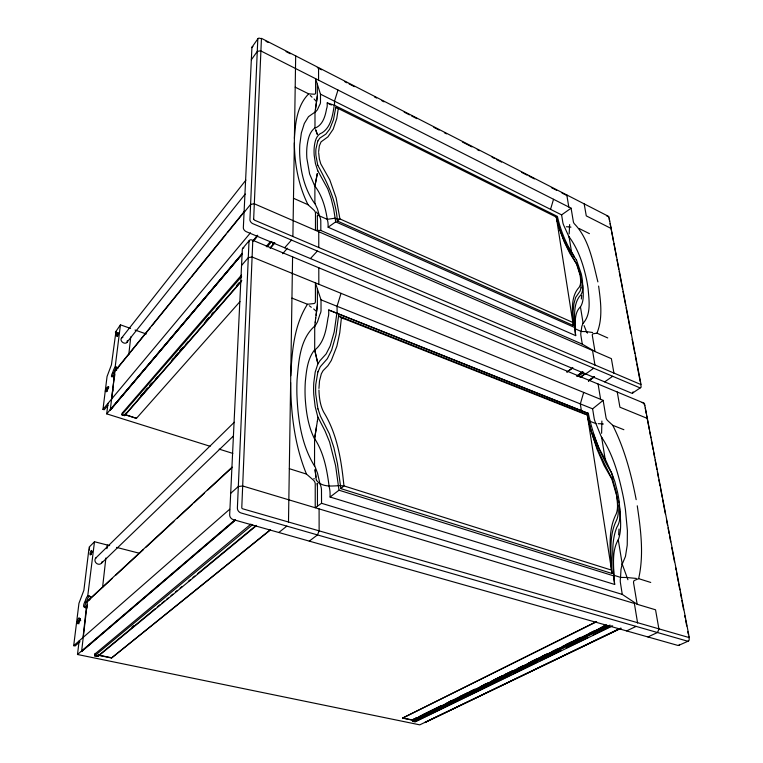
<?xml version="1.0" encoding="UTF-8"?>
<svg xmlns="http://www.w3.org/2000/svg" width="763" height="763" viewBox="0 0 763 763"><rect width="100%" height="100%" fill="white"/><g stroke="black" fill="none" stroke-linecap="round" stroke-linejoin="round"><path stroke-width="1.14" d="M316.559 426.355L314.575 438.534L314.537 466.04C301.366 444.676 297.847 418.973 296.902 394.318A239.239 152.59 54.4 0 1 297.074 379.621C298.753 361.157 299.849 339.249 314.718 326.087L314.69 350.141L317.913 363.951L319.85 360.823L326.135 353.946L330.198 345.944L334.204 331.924L336.845 313.326M317.313 173.459L314.9 186.038L314.881 203.778C304.599 189.434 300.46 171.608 299.697 154.212A164.56 93.038 46.5 0 1 299.811 144.608L301.347 133L304.313 123.492L308.481 116.682L314.995 112.113L317.294 96.691M314.995 112.113L314.976 128.117C322.787 125.18 325.276 116.176 326.574 108.766A22.222 12.332 41.5 0 0 327.222 105.122L327.213 102.929L334.28 105.189L557.4 216.425C560.929 232.047 567.319 246.869 576.456 260.002M317.942 408.796L320.393 416.045L329.406 433.889L333.879 447.633L337.437 463.513L340.88 488.625L612.069 573.499L587.243 414.576L338.581 315.892L335.949 334.986L331.657 350.112L327.298 358.772L320.288 366.698L317.923 371.905M317.789 165.294C327.26 182.624 336.245 200.698 337.322 220.993L573.328 325.515L573.108 311.609L573.948 303.617L575.655 297.408L580.09 291.056L581.044 287.861M288.49 522.064L292.582 256.778M292.897 236.53L295.682 55.833M317.389 304.504L317.322 306.02M317.379 305.076L317.379 288.862L315.424 282.873L315.405 301.595A4.006 2.623 44.6 0 1 313.364 303.626L307.46 304.246L291.952 298.114M317.322 96.052L315.443 109.433M317.313 96.481L317.313 84.159L315.605 78.684L315.596 92.914A3.548 1.955 41.6 0 1 313.812 94.183L308.681 93.868L295.205 87.173M613.967 373.326L611.382 358.658L595.006 351.552L582.274 344.142L580.824 334.967A12.837 6.962 52.2 0 1 581.053 331.943L581.816 326.421L583.075 323.083M318.953 388.424L319.506 380.975L321.318 373.832L323.083 370.665L327.871 365.782L331.304 360.489L336.884 346.183L339.754 332.859L341.395 318.009L338.581 315.892M569.16 233.879L569.646 224.58M318.657 151.551L319.335 145.914L321.061 141.851L327.909 136.882L333.173 129.233L336.779 118.427L338.267 108.584L335.806 107.287L333.46 119.772L329.692 129.1L325.896 134.078L319.821 138.113L317.77 141.136M290.751 375.701C292.029 351.361 293.965 325.305 307.46 304.265M248.996 241.489L237.379 508.129A4.282 3.348 49.1 0 0 241.013 512.965L687.358 641.111A3.538 2.012 61.6 0 0 689.132 638.621L688.693 636.323M251.914 47.63L243.34 227.756A3.634 2.337 40.9 0 0 246.373 231.723L631.316 393.05A2.957 1.593 53.9 0 0 633.042 391.848M294.413 138.38C295.329 122.919 297.15 105.38 308.681 93.887M618.631 534.901L619.003 529.055M317.36 305.343L317.274 306.535M317.208 306.869L315.672 318.486M581.339 299.001L581.683 295.5M601.883 421.042L601.616 433.308M316.025 315.214L317.274 306.325M98.036 655.207L111.522 658.002L270.178 529.875M241.461 275.1L121.966 413.403L121.813 414.757L124.627 415.644L124.741 414.643L136.443 418.343L124.76 414.471M618.259 539.708C611.993 550.495 613.605 563.704 613.9 575.636A24.073 14.23 59.9 0 0 614.177 581.234L614.673 584.458L330.093 497.018L330.064 493.451A27.735 20.544 50.7 0 0 329.158 486.765C327.06 470.094 323.941 452.841 314.575 438.534M94.898 655.655L95.146 653.424M122.023 414.643L124.455 415.406L124.56 414.414M256.425 525.678L97.893 656.504L94.65 655.837L94.85 654.082L250.913 524.105M102.566 587.481L105.885 557.982M106.934 548.673L107.345 545.03M128.766 354.681L130.769 336.893M315.233 322.406L315.672 317.809M315.233 321.767L314.718 326.698L317.484 321.891L319.964 314.27A15.765 10.386 44.6 0 0 321.023 310.655L321.023 299.849L317.379 288.891M83.033 637.506L86.362 607.415A6.371 1.936 -74.7 0 1 84.626 606.451A2.547 0.773 -74.7 0 1 83.625 605.612A2.547 0.773 -74.7 0 1 84.884 602.141L85.313 600.719A6.371 1.936 -74.7 0 1 87.745 595.913L94.498 541.74L109.653 545.621M111.57 399.106L114.383 375.587L114.088 375.987A5.494 1.536 -71.3 0 1 112.438 376.121A2.194 0.61 -71.3 0 1 111.484 375.987A2.194 0.61 -71.3 0 1 112.6 372.897L112.981 371.667A5.494 1.536 -71.3 0 1 115.156 367.089L120.449 324.838L130.559 328.424M232.047 467.194L87.516 600.996L81.612 651.344M244.398 211.351L115.032 370.904L110.273 409.893L241.747 254.518M89.319 550.047L89.157 547.119L94.498 541.74M115.747 333.231L115.966 331.476L115.423 332.182L116.605 332.592M620.929 628.121L419.784 724.85L77.492 654.492L79.142 640.92M210.092 446.279L106.715 413.861L107.984 403.389M112.638 392.163L112.934 389.817M114.507 376.893L114.793 374.547M86.877 608.121L87.297 604.62M115.423 332.182L120.449 324.838M334.289 105.113C332.668 114.955 331.247 126.744 322.196 132.733C316.092 134.755 314.747 141.956 314.213 147.545A82.9 47.411 44.6 0 0 314.203 155.356L315.405 163.387L317.789 170.931M80.048 641.673L75.117 645.975L73.696 645.679L76.51 622.999L77.464 622.131A2.547 0.763 -75 0 0 78.122 623.59A2.547 0.763 -75 0 0 79.362 620.414L80.43 618.593L79.476 619.461A2.547 0.763 -75 0 0 78.808 618.011A2.547 0.763 -75 0 0 77.578 621.187L76.624 622.045L78.866 622.446A2.547 0.773 -75 0 0 78.942 623.829M76.624 622.045L78.951 603.314L83.882 590.295L88.727 550.638L89.595 547.805M107.993 405.258L104.216 409.769L102.976 409.378L105.16 391.81L106.038 390.742L107.259 391.142M106.467 391.467L105.246 391.076L107.049 376.521L111.436 364.838L115.966 331.476M317.389 421.29L317.952 417.189L324.962 430.79L329.606 442.054L335.615 465.707L339.001 490.208L330.093 497.018M317.389 420.985L314.575 438.992C308.233 426.45 306.135 412.23 305.229 398.343A167.374 109.738 52.7 0 1 305.343 381.51C306.43 370.599 307.584 358.6 314.69 349.74L317.913 363.713L315.195 372.096L313.793 382.73A120.764 80.229 51.5 0 0 313.774 394.681L315.167 406.612L317.952 417.466M581.034 287.832L581.044 280.011A63.787 34.287 49.3 0 0 580.023 273.793L577.238 264.79M580.443 306.85C574.444 312.41 575.292 321.614 575.197 329.063A20.42 11.063 52.2 0 0 575.312 333.202L575.683 335.634L328.128 227.231L328.1 224.646A23.844 14.678 42.9 0 0 327.337 219.668C325.572 207.794 322.215 195.776 314.9 186.038M317.313 173.659L314.9 186.344L309.616 173.983L306.86 158.275A115.099 65.732 45.4 0 1 306.936 147.249C307.766 140.363 309.015 132.257 314.976 127.86M622.169 563.819L620.996 569.389L620.5 578.087A15.136 8.946 59.9 0 0 620.348 582.264L622.274 594.406L637.153 604.277L655.541 609.79L658.955 629.217L657.458 632.527L647.911 636.943M85.132 607.005A2.537 0.773 -74.8 0 1 85.227 604.697A2.537 0.773 -74.8 0 1 86.286 602.465L86.715 601.044A6.371 1.946 -74.7 0 1 89.147 596.246L87.745 595.913M112.695 376.588A2.194 0.61 -71.3 0 1 113.821 373.298L114.192 372.077A5.494 1.536 -71.3 0 1 116.377 367.489L115.165 367.032L116.472 367.623A5.599 4.244 36.7 0 1 117.645 368.481M317.923 371.743L315.787 384.38A102.309 68.422 50.9 0 0 315.777 394.442L317.942 408.987M583.685 392.42L580.338 403.904L581.349 410.504M637.153 604.277L633.595 582.999A3.863 2.27 59.8 0 1 634.692 580.347L638.641 578.64C644.077 554.701 640.786 529.78 637.258 505.793M550.543 209.339L553.528 199.286M341.042 293.335L337.046 306.278L337.132 313.345M627.911 579.727L622.226 564.153L625.469 556.399L627.234 545.154L627.396 530.628L625.431 509.617A243.683 160.402 52.9 0 0 623.199 496.408C618.898 475.835 613.318 454.92 601.606 437.199L605.126 458.868L611.277 472.45M337.99 90.034L334.49 101.193L334.547 105.504M317.77 141.031L315.939 148.966A70.186 40.229 44.3 0 0 315.93 155.547L317.789 165.418M595.006 351.552L592.326 335.482A3.281 1.764 52.1 0 1 593.366 333.736L596.952 333.145C603.018 318.276 600.71 301.557 598.621 286.077M112.438 376.064L113.658 376.464A5.494 1.536 -71.3 0 0 113.906 377.017M84.617 606.375L86.028 606.776A6.371 1.946 -74.7 0 0 86.658 608.073M86.019 606.69L85.99 606.738A2.537 0.773 -74.8 0 1 85.733 607.052M252.095 47.039L257.98 38.646M251.332 59.8L257.274 51.417L260.584 50.797L571.096 208.185L573.366 221.795A3.033 1.526 49.5 0 0 575.073 224.541C589.274 239.773 592.937 262.262 597.887 281.89M121.594 337.999L245.905 180.097M126.734 342.597L245.209 194.05M115.966 370.103L150.378 327.68M151.866 325.839L190.016 278.81M191.513 276.969L225.915 234.556M227.412 232.705L244.618 211.504M244.065 212.448L250.607 204.389L254.289 203.778L592.536 350.484L594.978 365.239M105.246 391.076L106.124 390.007A2.194 0.61 -71.5 0 1 107.221 387.146A2.194 0.61 -71.5 0 1 107.879 387.871L108.747 386.803L107.783 388.605A2.194 0.61 -71.5 0 1 106.686 391.467A2.194 0.61 -71.5 0 1 106.038 390.742M102.976 409.378L250.464 232.82M242.691 248.376L249.377 240.421M106.715 413.861L242.338 253.345M253.058 240.65L257.656 235.204M110.273 409.893L242.281 253.717M253.02 241.003L257.627 235.548M254.022 239.992L257.093 236.358M110.473 409.96L241.737 254.708M254.012 240.183L257.083 236.559M241.537 265.495L248.29 257.608L252.095 257.007L603.142 400.365L606.022 417.647A3.443 1.927 54.5 0 0 607.968 420.861L612.737 425.296L623.876 429.712M266.297 246.363L270.178 241.871M121.813 414.757L241.633 276.454M267.031 246.935L271.914 241.451M149.577 385.611L151.141 383.808M180.058 350.503L181.623 348.701M140.392 396.474L142.738 393.775M145.084 391.076L147.431 388.377M149.777 385.677L152.123 382.978M171.665 360.479L173.23 358.677M175.576 355.978L177.922 353.279M180.268 350.579L182.615 347.88M206.067 320.88L208.413 318.181M211.542 314.585L213.106 312.782M236.559 285.791L238.905 283.083M272.525 244.389L274.089 242.596M124.741 414.643L126.305 412.85M141.155 395.749L148.194 387.652M149.758 385.849L152.886 382.253M155.232 379.554L157.579 376.855M172.438 359.764L178.685 352.563M180.249 350.761L183.378 347.165M185.724 344.466L188.07 341.767M204.494 322.863L209.186 317.465M211.532 314.766L213.878 312.067M216.225 309.368L218.571 306.669M236.549 285.972L239.677 282.377M272.515 244.58L274.079 242.787M124.455 415.406L241.766 280.469M270.703 247.193L274.613 242.691M124.627 415.644L241.194 281.652M270.14 248.376L274.833 242.977M284.666 247.775L291.495 240.068M136.443 418.343L239.992 301.595M282.663 253.736L287.403 248.204M314.69 350.141C324.351 342.473 326.268 329.244 328.004 317.809A25.065 16.528 44.5 0 0 328.739 312.887L328.719 309.997L588.311 413.451L328.719 309.997M310.427 258.571L317.379 251.046M113.821 373.298L112.676 372.821M95.604 558.211L234.289 422.254M101.45 563.218L233.516 435.931M112.113 578.554L87.726 601.11L88.165 600.672A4.292 3.825 44.4 0 1 88.727 600.3M115.594 575.331L143.463 549.541M146.076 547.128L173.954 521.339M177.436 518.115L192.238 504.419M193.983 502.807L204.436 493.136M207.917 489.913L232.305 467.347M78.026 622.35L78.98 621.492A2.547 0.773 -75 0 1 79.695 619.06M230.693 493.327L238.323 486.517L242.672 485.983L634.368 603.447L637.61 623.047M340.88 488.625L343.941 485.907C341.404 460.585 337.351 434.223 323.741 412.211C320.155 405.42 319.172 397.58 318.953 389.998M73.696 645.679L229.692 509.245M77.492 654.492L234.413 520.29M81.364 651.526L235.481 519.841M81.593 651.573L235.471 520.108M94.65 655.837L252.677 524.61M131.923 627.186L133.754 625.67M155.404 608.569L97.693 656.228L95.833 655.846M157.235 607.052L159.992 604.782M161.823 603.266L164.57 600.996M166.401 599.489L168.232 597.973M170.979 595.703L172.81 594.186M175.557 591.916L177.388 590.409M180.144 588.139L181.976 586.623M188.385 581.33L190.216 579.813M192.963 577.543L194.794 576.036M197.55 573.766L256.177 525.345M314.995 112.514L317.408 109.767L319.563 105.008A13.972 7.754 41.5 0 0 320.489 102.404L320.489 94.183L317.313 84.178M111.522 658.002L270.169 530.142M603.142 400.365L592.613 408.825L594.234 418.849A13.543 7.63 54.5 0 0 595.626 422.902L601.702 437.781M278.81 532.498L286.831 526.127M337.322 220.993L339.926 218.933L336.13 197.846L329.75 179.782L320.765 163.864L319.354 158.914L318.657 152.581M317.789 170.75L327.775 188.89L331.094 198.323L333.622 208.738L335.71 221.852L328.128 227.231M309.282 541.12L317.475 534.92L319.125 530.924L319.096 508.902M566.976 371.943L572.736 367.718M567.004 372.125L572.765 367.9M576.79 376.045L582.684 371.629M576.952 376.111L582.732 371.934M577.934 376.531L583.724 372.354M580.08 377.256L584.897 373.784M580.271 377.504L586.06 373.336M585.736 373.946L593.681 368.224M588.454 380.756L594.263 376.617L588.483 380.928M588.645 380.995L594.453 376.865M571.096 208.185L561.606 214.88L320.489 94.183M604.687 381.881L612.679 376.283M317.456 506.136L321.547 503.294L622.274 594.406M632.613 393.04L640.662 387.604M86.286 602.465L84.97 602.083M606.661 625.221L412.688 720.224L402.549 718.126L596.58 621.511M402.549 718.126L596.618 621.74M412.659 719.681L416.941 717.582M422.292 714.96L440.489 706.052M449.054 701.855L451.2 700.806M459.765 696.609L468.329 692.423M470.466 691.373L474.748 689.275M483.313 685.079L485.459 684.029M494.014 679.833L502.579 675.636M504.725 674.587L512.221 670.925M531.487 661.483L536.837 658.86M542.188 656.237L546.47 654.139M565.736 644.706L571.096 642.084M576.447 639.461L580.729 637.363M603.209 626.356L605.345 625.307M412.831 719.719L417.113 717.621M419.249 716.571L440.661 706.09M446.021 703.467L454.586 699.27M456.722 698.221L474.92 689.313M480.27 686.69L488.835 682.494M490.981 681.445L512.393 670.963M517.743 668.34L523.094 665.727M528.454 663.104L546.651 654.187M552.002 651.573L557.352 648.951M562.703 646.328L580.91 637.42M589.475 633.223L594.825 630.6M600.176 627.978L605.526 625.355M606.48 625.174L412.678 720.024L402.54 717.916M608.082 625.937L412.897 721.207L412.85 720.053M412.688 720.224L412.745 721.369L610.076 625.078M414.977 721.636L511.048 674.883M513.184 673.843L537.734 661.903M539.87 660.863L561.225 650.467M566.556 647.873L587.911 637.486M593.242 634.883L611.392 626.061M612.679 625.822L415.148 721.874L412.745 721.369M619.651 628.588L424.943 722.561M424.772 722.523L620.939 628.35M626.604 630.915L636.104 626.394M678.727 645.355L688.34 641.082M573.328 325.515L556.322 217.15C559.765 234.384 568.349 250.006 577.276 264.98M620.853 577.41L626.728 577.505M581.377 331.476L586.499 331.638M598.173 423.684L601.578 423.799M626.671 577.505L636.38 578.44M317.36 230.359L320.841 230.483L582.274 344.142M566.337 226.754L569.36 226.897M601.492 423.885L603.371 424.009M584.086 325.61L586.451 331.647L592.651 332.506M569.284 226.983L570.962 227.136M98.065 654.988L111.541 657.773M79.362 620.414L80.764 620.72M77.578 621.187L78.98 621.492M116.558 547.395L139.591 553.299M339.001 490.208L613.814 575.922L614.673 584.458M219.172 449.13L232.81 453.403M613.938 575.302L620.672 577.41M289.32 468.682L306.478 474.081L312.983 479.755A4.435 3.271 50.7 0 1 315.233 483.971L315.224 507.738L317.456 506.174L317.446 486.184M638.641 578.64L650.734 582.455M106.124 390.007L107.345 390.398A2.184 0.61 -71.5 0 1 108.661 387.327M253.631 240.564L252.763 240.927L241.785 507.662A1.068 0.839 49.1 0 0 242.634 508.787L689.275 637.61L644.42 403.331L252.324 240.107A3.71 2.403 41.3 0 0 248.986 241.489M135.041 330.017L146.248 333.994M87.755 595.846L89.252 596.389A6.247 5.57 43.7 0 1 90.597 597.295M344.037 318.724L341.414 317.685L585.173 414.328M589.732 421.186L596.008 423.656M321.023 299.849L592.613 408.825M647.587 418.515L619.928 407.213L617.238 391.953M335.71 221.852L574.835 327.565L575.683 335.634M575.235 328.834L581.215 331.476M293.488 198.275L308.033 204.732L313.564 209.815A3.805 2.327 42.9 0 1 315.481 213.201L315.472 230.321L317.36 230.388L317.36 215.967M596.952 333.145L607.739 337.942M327.213 102.929L331.409 105.017M335.806 107.287L556.399 217.131M579.327 228.623L589.408 233.64M611.382 228.604L586.28 215.881L584.162 203.807M265.963 41.307L268.071 42.385M286.039 51.598L290.264 53.763M317.313 67.63L321.547 69.805M344.857 81.746L346.974 82.833M349.092 83.92L354.385 86.629M374.509 96.949L376.626 98.036M381.92 100.745L384.047 101.832M404.171 112.151L409.464 114.87M411.581 115.947L416.875 118.666M433.823 127.354L439.116 130.072M444.419 132.781L446.536 133.868M462.416 142.013L471.954 146.897M477.247 149.615L479.364 150.702M492.078 157.216L494.195 158.303M496.312 159.391L501.606 162.099M521.73 172.419L527.033 175.137M529.15 176.224L534.443 178.933M551.391 187.622L556.685 190.34M561.978 193.049L564.095 194.136M565.164 194.679L567.195 195.729M313.851 478.515L314.366 478.859M309.311 305.763L311.314 307.289M313.679 308.948L316.349 311.323M316.387 480.27L320.288 484.457A17.435 12.914 50.7 0 1 321.481 489.77L321.547 503.294M310.283 95.518L312.029 97.168M314.089 98.971L316.416 101.555M316.454 212.085L319.773 216.663A14.993 9.223 42.9 0 1 320.794 220.688L320.841 230.483M586.451 331.647L587.462 333.145M571.535 252L568.311 247.317M569.122 237.14L564.086 226.077A11.931 6.056 49.5 0 1 562.884 222.777L561.606 214.88M605.202 459.307L598.974 448.472L593.271 433.794M314.881 203.301L317.446 208.919L319.439 215.891L327.222 219.334L335.062 218.199L336.912 219.019L339.926 218.933L572.755 322.415C572.508 310.799 570.514 296.445 579.193 287.25C581.358 283.979 580.595 279.697 580.223 276.015M612.746 425.315C624.506 448.625 631.249 474.128 636.18 499.66M308.033 204.732C298.524 185.619 294.556 164.083 294.346 142.843M576.418 259.782L581.234 273.831A76.081 41.068 49.1 0 1 582.455 281.204C582.684 286.335 583.781 293.002 579.27 296.683C573.061 305.629 574.758 317.284 574.835 327.565M574.539 257.121L571.487 251.704L569.055 236.74C578.335 249.348 583.352 264.542 586.585 279.716A161.031 89.92 47.5 0 1 588.111 288.748C588.979 300.097 591.449 314.06 583.113 323.302L580.462 306.945C584.153 301.042 583.294 293.555 582.865 286.917A108.317 59.419 48.5 0 0 582.627 284.885M565.24 241.718L566.241 243.702M314.537 465.306L317.542 473.232L319.888 483.475C327.575 487.929 335.834 484.991 343.941 485.907L611.44 570.104C610.448 551.535 607.329 530.991 616.256 513.823C618.373 508.272 617.353 502.111 616.666 496.379M611.44 472.469C600.071 454.405 592.822 434.176 588.292 413.346M611.382 472.135L614.787 481.415L617.477 491.887A113.582 69.862 55.2 0 1 619.279 502.703C619.842 510.838 621.502 520.089 616.8 527.367C610.638 542.76 613.175 559.804 613.814 575.922M306.478 474.081C294.604 445.191 290.865 413.584 290.646 382.549M612.632 479.736C601.645 459.126 591.401 437.886 587.243 414.576M315.739 130.053L317.303 134.431M612.594 479.45L616.17 492.211A95.089 57.95 55.5 0 1 617.677 501.329C618.135 507.767 619.327 514.92 616.218 520.9C608.33 537.142 611.449 556.103 612.069 573.499M315.739 129.824L317.303 134.25M611.583 473.289L613.347 478.649M556.322 217.15L559.241 228.042L564.134 241.623L569.894 253.43L576.504 263.864L580.061 275.042M587.243 415.167L591.02 430.551L597.105 449.417L604.058 465.42L611.878 479.116L616.428 494.939M609.227 219.038L609.666 221.337M610.104 223.635L611.421 230.54M611.64 231.714L613.423 241.079M613.872 243.416L616.552 257.465M616.99 259.801L618.774 269.167M619.222 271.514L622.57 289.072M623.009 291.409L625.689 305.458M626.127 307.794L631.039 333.545M632.145 339.401L634.826 353.45M635.274 355.787L636.38 361.643M636.828 363.98L640.157 381.462M640.596 383.779L641.044 386.107A2.976 1.583 53.9 0 1 639.375 387.604L253.001 223.75A3.662 2.337 41 0 1 249.93 219.734L257.799 39.228A3.3 1.784 39.7 0 1 260.498 38.512M645.212 407.986L646.271 413.556M646.69 415.787L649.323 429.598M649.771 431.944L650.887 437.79M651.325 440.127L653.109 449.493M653.557 451.83L654.673 457.676M655.121 460.013L656.895 469.379M657.344 471.715L658.459 477.562M658.908 479.898L660.014 485.754M660.462 488.091L662.246 497.447M662.694 499.794L665.365 513.823M666.48 519.679L667.587 525.526M668.035 527.862L669.151 533.709M669.599 536.055L670.706 541.902M671.822 547.748L674.492 561.787M675.608 567.634L676.056 569.98M676.504 572.317L678.278 581.673M678.727 584.01L679.843 589.866M680.291 592.202L681.397 598.049M681.845 600.386L683.629 609.751M684.745 615.598L685.184 617.935M685.632 620.281L686.729 626.013M687.816 631.745L688.255 634.034M317.16 483.341L317.379 484.925M566.804 194.908L568.807 207.031M598.078 383.97L600.615 399.326M622.226 564.153L618.278 539.851C621.607 530.819 620.643 520.881 619.957 511.468M587.825 413.079L588.244 415.759M317.246 483.628L317.418 485.44M315.081 469.321L316.254 479.927M315.081 470.103L315.949 477.113M619.842 510.485L619.632 508.511A162.719 103.005 54.4 0 0 619.241 505.497M317.418 485.201L317.437 485.964M317.351 215.643L317.36 216.139M317.437 485.726L317.446 486.412M318.553 67.564L318.572 80.191M318.753 231.742L318.772 247.555M318.8 267.699L318.82 284.256M127.278 340.66A3.453 2.556 36.8 0 1 124.941 343.207A3.453 2.556 36.8 0 1 121.174 340.451A3.453 2.556 36.8 0 1 122.862 337.418M115.032 370.904A4.053 3.081 36.9 0 1 115.461 370.56M115.966 370.313A4.053 3.081 36.9 0 1 116.539 370.169M116.081 370.484A3.844 2.918 36.9 0 1 116.615 370.351M117.655 336.264A2.022 0.553 -70.8 0 1 117.883 334.938M118.055 334.442A2.022 0.553 -70.8 0 1 118.685 333.231M115.442 366.679A5.599 4.244 36.7 0 1 117.931 368.138M581.988 280.746A108.317 59.419 48.5 0 1 582.331 282.825M606.909 216.091A2.661 1.297 49.9 0 1 607.3 216.32M608.502 217.503A2.661 1.297 49.9 0 1 608.693 217.779M251.904 47.63A3.271 1.793 39.6 0 1 252.934 46.562M102.128 561.616A3.853 3.338 41.9 0 1 96.767 563.571A3.853 3.338 41.9 0 1 96.262 557.639M87.516 600.996A4.53 4.034 44.4 0 1 89.977 599.67M91.36 554.424A2.318 0.696 -73.9 0 1 92.056 551.706M88.06 595.56A6.257 5.57 43.7 0 1 90.902 597.009M618.459 500.433A162.719 103.005 54.4 0 1 618.793 502.464M679.499 644.392A3.51 2.022 61.7 0 1 677.735 645.384L233.268 519.613A4.235 3.338 49.1 0 1 229.663 514.815L242.31 249.444A3.681 2.413 41.2 0 1 243.836 247.765M642.179 402.406A3.014 1.621 54.4 0 1 643.304 403.179M643.571 403.455A3.014 1.621 54.4 0 1 644.058 404.075M644.354 404.571A3.014 1.621 54.4 0 1 644.792 405.754M253.659 219.105L254.46 220.154L641.054 384.6L608.836 216.511L261.451 38.341L253.659 219.105M117.33 335.682A2.022 0.553 -70.8 0 0 118.027 332.534A2.022 0.553 -70.8 0 0 116.567 335.024A2.022 0.553 -70.8 0 0 117.33 335.682M91.159 554.024A2.318 0.696 -73.9 0 0 91.579 550.476A2.318 0.696 -73.9 0 0 90.034 553.585A2.318 0.696 -73.9 0 0 91.159 554.024"/></g></svg>
